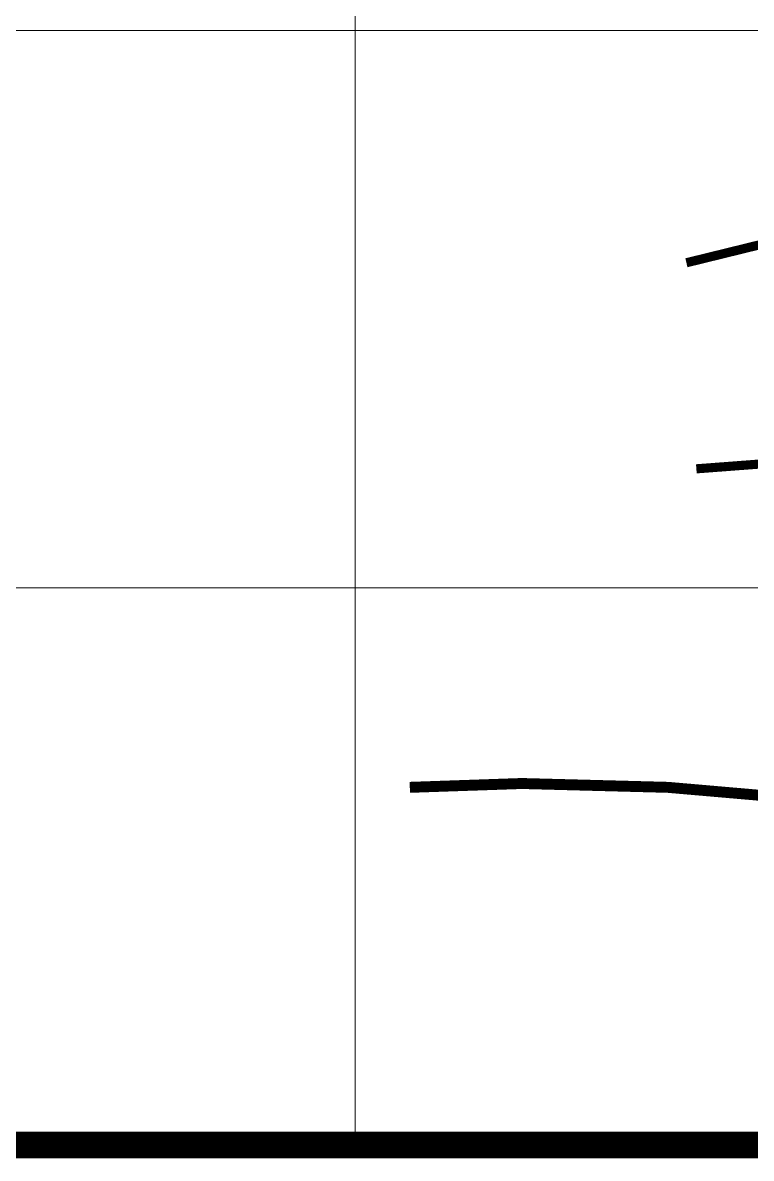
# Model space of a CAD drawing. Header units: millimetres. Extents: x -70 to 1, y -8 to 553.
# Drawn here: x -30.99 to -20.01, y 55.68 to 72.79 of the extents above; entities that cross this region are included whole.
import ezdxf

# ---------------------------------------------------------------- set-up
doc = ezdxf.new("R2010")
doc.units = ezdxf.units.MM
doc.header["$MEASUREMENT"] = 0
for name, color, linetype in [('Chu ky Ks Tran Van Hieu', 8, 'Continuous'), ('Chu ky PTGĐ Nguyen Truong Thang', 8, 'Continuous'), ('form', 7, 'Continuous'), ('TABLE', 9, 'Continuous')]:
    doc.layers.add(name, color=color, linetype=linetype)

msp = doc.modelspace()

# ---------------------------------------------------------------- linework, layer by layer
at = {"layer": 'Chu ky Ks Tran Van Hieu', "color": 3, "const_width": 0.138}
msp.add_lwpolyline([(-20.984, 69.175), (-18.508, 69.783), (-18.169, 69.866), (-17.943, 69.794), (-17.876, 69.615), (-17.952, 69.324), (-18.266, 66.263), (-20.834, 66.069)], dxfattribs=at)
at = {"layer": 'Chu ky PTGĐ Nguyen Truong Thang', "color": 3, "const_width": 0.165}
msp.add_lwpolyline([(-25.153, 61.268), (-23.466, 61.326), (-21.261, 61.268), (-19.057, 61.077)], dxfattribs=at)
at = {"layer": 'form', "lineweight": 15}
for p, q in [((-25.975, 55.877), (-25.975, 89.478)), ((-69, 72.678), (0, 72.678)), ((-69, 64.277), (0, 64.277))]:
    msp.add_line(p, q, dxfattribs=at)
at = {"layer": 'TABLE', "const_width": 0.4}
msp.add_lwpolyline([(-69, 55.877), (0, 55.877)], dxfattribs=at)

doc.saveas('drawing.dxf')
